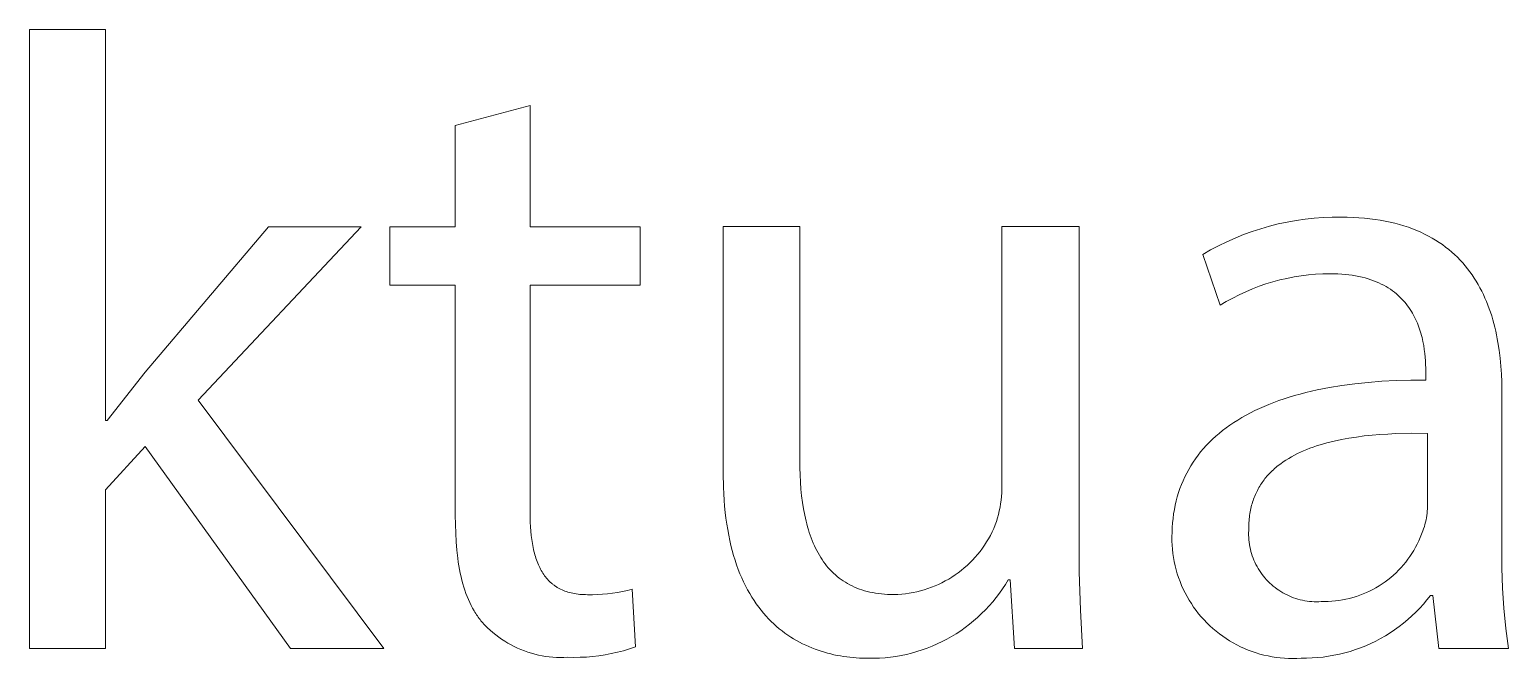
# Model space of a CAD drawing. Header units: millimetres. Extents: x 1383 to 4664, y -160 to 2132.
# Drawn here: x 4333 to 4388.7, y -105.3 to -81.6 of the extents above; entities that cross this region are included whole.
import ezdxf

# ---------------------------------------------------------------- set-up
doc = ezdxf.new("R2010")
doc.units = ezdxf.units.MM
doc.header["$MEASUREMENT"] = 0
doc.layers.add('Domyślny', color=7, linetype='Continuous', true_color=0x000000)

msp = doc.modelspace()

# ---------------------------------------------------------------- linework, layer by layer
at = {"layer": 'Domyślny', "color": 18, "lineweight": 15, "true_color": 0x000000}
for p, q in [((4332.996, -104.971), (4332.996, -81.644)), ((4332.996, -81.644), (4335.859, -81.644)), ((4335.859, -81.644), (4335.859, -96.372)), ((4349.033, -85.262), (4351.852, -84.508)), ((4351.852, -84.508), (4351.852, -89.075)), ((4349.033, -89.075), (4349.033, -85.262)), ((4337.345, -94.559), (4341.999, -89.074)), ((4345.485, -89.074), (4339.344, -95.607)), ((4341.999, -89.074), (4345.485, -89.074)), ((4346.564, -91.271), (4346.564, -89.075)), ((4346.564, -89.075), (4349.033, -89.075)), ((4351.852, -89.075), (4355.993, -89.075)), ((4355.993, -89.075), (4355.993, -91.271)), ((4359.125, -98.378), (4359.125, -89.069)), ((4359.125, -89.069), (4362.009, -89.069)), ((4362.009, -89.069), (4362.009, -97.876)), ((4369.625, -98.826), (4369.625, -89.069)), ((4369.625, -89.069), (4372.531, -89.069)), ((4372.531, -89.069), (4372.531, -100.64)), ((4379.371, -89.148), (4379.7, -89.053)), ((4379.7, -89.053), (4380.033, -88.969)), ((4380.033, -88.969), (4380.367, -88.897)), ((4380.367, -88.897), (4380.704, -88.837)), ((4380.704, -88.837), (4381.043, -88.788)), ((4381.043, -88.788), (4381.384, -88.752)), ((4381.384, -88.752), (4381.725, -88.727)), ((4381.725, -88.727), (4382.068, -88.713)), ((4382.068, -88.713), (4382.41, -88.712)), ((4382.41, -88.712), (4382.635, -88.715)), ((4382.635, -88.715), (4382.854, -88.722)), ((4382.854, -88.722), (4383.068, -88.734)), ((4383.068, -88.734), (4383.277, -88.75)), ((4383.277, -88.75), (4383.481, -88.771)), ((4383.481, -88.771), (4383.68, -88.797)), ((4383.68, -88.797), (4383.874, -88.827)), ((4383.874, -88.827), (4384.062, -88.861)), ((4384.062, -88.861), (4384.246, -88.9)), ((4384.246, -88.9), (4384.425, -88.942)), ((4384.425, -88.942), (4384.6, -88.989)), ((4384.6, -88.989), (4384.769, -89.04)), ((4384.769, -89.04), (4384.934, -89.094)), ((4384.934, -89.094), (4385.094, -89.153)), ((4377.786, -89.79), (4378.094, -89.639)), ((4378.094, -89.639), (4378.407, -89.5)), ((4378.407, -89.5), (4378.724, -89.371)), ((4378.724, -89.371), (4379.046, -89.254)), ((4379.046, -89.254), (4379.371, -89.148)), ((4385.094, -89.153), (4385.25, -89.215)), ((4385.25, -89.215), (4385.401, -89.281)), ((4385.401, -89.281), (4385.547, -89.35)), ((4385.547, -89.35), (4385.69, -89.424)), ((4385.69, -89.424), (4385.827, -89.5)), ((4385.827, -89.5), (4385.961, -89.58)), ((4385.961, -89.58), (4386.09, -89.663)), ((4386.09, -89.663), (4386.216, -89.749)), ((4377.187, -90.122), (4377.484, -89.95)), ((4377.843, -92.034), (4377.187, -90.122)), ((4377.484, -89.95), (4377.786, -89.79)), ((4386.216, -89.749), (4386.337, -89.839)), ((4386.337, -89.839), (4386.454, -89.931)), ((4386.454, -89.931), (4386.567, -90.027)), ((4386.567, -90.027), (4386.676, -90.125)), ((4386.676, -90.125), (4386.781, -90.226)), ((4386.781, -90.226), (4386.882, -90.33)), ((4386.882, -90.33), (4386.98, -90.437)), ((4386.98, -90.437), (4387.074, -90.546)), ((4387.074, -90.546), (4387.164, -90.658)), ((4387.164, -90.658), (4387.25, -90.772)), ((4387.25, -90.772), (4387.333, -90.888)), ((4349.033, -91.271), (4346.564, -91.271)), ((4349.033, -99.946), (4349.033, -91.271)), ((4355.993, -91.271), (4351.852, -91.271)), ((4351.852, -91.271), (4351.852, -99.848)), ((4379.312, -91.32), (4379.058, -91.417)), ((4379.57, -91.231), (4379.312, -91.32)), ((4379.831, -91.151), (4379.57, -91.231)), ((4380.094, -91.08), (4379.831, -91.151)), ((4380.36, -91.019), (4380.094, -91.08)), ((4380.628, -90.966), (4380.36, -91.019)), ((4380.897, -90.923), (4380.628, -90.966)), ((4381.167, -90.889), (4380.897, -90.923)), ((4381.439, -90.864), (4381.167, -90.889)), ((4381.711, -90.849), (4381.439, -90.864)), ((4381.984, -90.843), (4381.711, -90.849)), ((4382.134, -90.844), (4381.984, -90.843)), ((4382.28, -90.85), (4382.134, -90.844)), ((4382.422, -90.858), (4382.28, -90.85)), ((4382.559, -90.87), (4382.422, -90.858)), ((4382.693, -90.884), (4382.559, -90.87)), ((4382.823, -90.902), (4382.693, -90.884)), ((4382.949, -90.923), (4382.823, -90.902)), ((4383.071, -90.947), (4382.949, -90.923)), ((4383.189, -90.974), (4383.071, -90.947)), ((4383.303, -91.003), (4383.189, -90.974)), ((4383.414, -91.035), (4383.303, -91.003)), ((4383.522, -91.07), (4383.414, -91.035)), ((4383.625, -91.107), (4383.522, -91.07)), ((4383.726, -91.147), (4383.625, -91.107)), ((4383.823, -91.189), (4383.726, -91.147)), ((4383.916, -91.234), (4383.823, -91.189)), ((4384.007, -91.28), (4383.916, -91.234)), ((4384.094, -91.329), (4384.007, -91.28)), ((4384.177, -91.38), (4384.094, -91.329)), ((4387.333, -90.888), (4387.413, -91.007)), ((4387.413, -91.007), (4387.489, -91.128)), ((4387.489, -91.128), (4387.561, -91.25)), ((4387.561, -91.25), (4387.631, -91.375)), ((4378.077, -91.894), (4377.843, -92.034)), ((4378.316, -91.762), (4378.077, -91.894)), ((4378.559, -91.639), (4378.316, -91.762)), ((4378.807, -91.524), (4378.559, -91.639)), ((4379.058, -91.417), (4378.807, -91.524)), ((4384.258, -91.433), (4384.177, -91.38)), ((4384.336, -91.487), (4384.258, -91.433)), ((4384.41, -91.544), (4384.336, -91.487)), ((4384.482, -91.602), (4384.41, -91.544)), ((4384.551, -91.662), (4384.482, -91.602)), ((4384.617, -91.724), (4384.551, -91.662)), ((4384.68, -91.787), (4384.617, -91.724)), ((4384.74, -91.851), (4384.68, -91.787)), ((4384.798, -91.917), (4384.74, -91.851)), ((4387.631, -91.375), (4387.697, -91.502)), ((4387.697, -91.502), (4387.76, -91.631)), ((4387.76, -91.631), (4387.819, -91.762)), ((4387.819, -91.762), (4387.876, -91.894)), ((4387.876, -91.894), (4387.93, -92.028)), ((4384.853, -91.984), (4384.798, -91.917)), ((4384.906, -92.052), (4384.853, -91.984)), ((4384.956, -92.122), (4384.906, -92.052)), ((4385.004, -92.192), (4384.956, -92.122)), ((4385.049, -92.263), (4385.004, -92.192)), ((4385.092, -92.336), (4385.049, -92.263)), ((4385.133, -92.409), (4385.092, -92.336)), ((4385.171, -92.483), (4385.133, -92.409)), ((4387.93, -92.028), (4387.98, -92.163)), ((4387.98, -92.163), (4388.028, -92.3)), ((4388.028, -92.3), (4388.073, -92.438)), ((4388.073, -92.438), (4388.115, -92.578)), ((4385.208, -92.557), (4385.171, -92.483)), ((4385.242, -92.632), (4385.208, -92.557)), ((4385.274, -92.708), (4385.242, -92.632)), ((4385.304, -92.784), (4385.274, -92.708)), ((4385.333, -92.86), (4385.304, -92.784)), ((4385.359, -92.936), (4385.333, -92.86)), ((4385.384, -93.013), (4385.359, -92.936)), ((4385.407, -93.09), (4385.384, -93.013)), ((4388.115, -92.578), (4388.154, -92.719)), ((4388.154, -92.719), (4388.19, -92.861)), ((4388.19, -92.861), (4388.224, -93.004)), ((4388.224, -93.004), (4388.255, -93.148)), ((4385.428, -93.167), (4385.407, -93.09)), ((4385.448, -93.243), (4385.428, -93.167)), ((4385.466, -93.32), (4385.448, -93.243)), ((4385.482, -93.396), (4385.466, -93.32)), ((4385.511, -93.548), (4385.482, -93.396)), ((4385.535, -93.698), (4385.511, -93.548)), ((4388.255, -93.148), (4388.284, -93.293)), ((4388.284, -93.293), (4388.31, -93.438)), ((4388.31, -93.438), (4388.355, -93.732)), ((4385.553, -93.846), (4385.535, -93.698)), ((4385.568, -93.99), (4385.553, -93.846)), ((4385.578, -94.131), (4385.568, -93.99)), ((4385.585, -94.267), (4385.578, -94.131)), ((4388.355, -93.732), (4388.391, -94.028)), ((4388.391, -94.028), (4388.419, -94.326)), ((4335.924, -96.372), (4337.345, -94.559)), ((4385.588, -94.399), (4385.585, -94.267)), ((4385.59, -94.525), (4385.588, -94.399)), ((4385.59, -94.853), (4385.59, -94.525)), ((4388.419, -94.326), (4388.438, -94.625)), ((4388.438, -94.625), (4388.449, -94.925)), ((4381.07, -95.324), (4381.505, -95.223)), ((4381.505, -95.223), (4381.958, -95.134)), ((4381.958, -95.134), (4382.427, -95.057)), ((4382.427, -95.057), (4382.913, -94.992)), ((4382.913, -94.992), (4383.416, -94.94)), ((4383.416, -94.94), (4383.935, -94.899)), ((4383.935, -94.899), (4384.47, -94.871)), ((4384.47, -94.871), (4385.022, -94.856)), ((4385.022, -94.856), (4385.59, -94.853)), ((4388.449, -94.925), (4388.452, -95.224)), ((4388.452, -95.224), (4388.452, -101.168)), ((4339.344, -95.607), (4346.337, -104.971)), ((4379.5, -95.845), (4379.681, -95.77)), ((4379.681, -95.77), (4379.866, -95.697)), ((4379.866, -95.697), (4380.056, -95.628)), ((4380.056, -95.628), (4380.25, -95.561)), ((4380.25, -95.561), (4380.449, -95.497)), ((4380.449, -95.497), (4380.651, -95.437)), ((4380.651, -95.437), (4380.858, -95.379)), ((4380.858, -95.379), (4381.07, -95.324)), ((4335.859, -96.372), (4335.924, -96.372)), ((4378.357, -96.453), (4378.507, -96.358)), ((4378.507, -96.358), (4378.661, -96.265)), ((4378.661, -96.265), (4378.82, -96.175)), ((4378.82, -96.175), (4378.983, -96.088)), ((4378.983, -96.088), (4379.151, -96.004)), ((4379.151, -96.004), (4379.323, -95.923)), ((4379.323, -95.923), (4379.5, -95.845)), ((4377.676, -96.972), (4377.803, -96.863)), ((4377.803, -96.863), (4377.934, -96.756)), ((4377.934, -96.756), (4378.071, -96.652)), ((4378.071, -96.652), (4378.212, -96.551)), ((4378.212, -96.551), (4378.357, -96.453)), ((4383.565, -96.929), (4383.271, -96.96)), ((4383.861, -96.904), (4383.565, -96.929)), ((4384.16, -96.885), (4383.861, -96.904)), ((4384.459, -96.871), (4384.16, -96.885)), ((4385.059, -96.858), (4384.459, -96.871)), ((4385.655, -96.863), (4385.059, -96.858)), ((4385.655, -99.616), (4385.655, -96.863)), ((4337.345, -97.356), (4335.859, -98.995)), ((4342.83, -104.971), (4337.345, -97.356)), ((4377.109, -97.561), (4377.213, -97.437)), ((4377.213, -97.437), (4377.322, -97.317)), ((4377.322, -97.317), (4377.435, -97.199)), ((4377.435, -97.199), (4377.553, -97.084)), ((4377.553, -97.084), (4377.676, -96.972)), ((4381.106, -97.469), (4380.986, -97.519)), ((4381.228, -97.422), (4381.106, -97.469)), ((4381.352, -97.377), (4381.228, -97.422)), ((4381.478, -97.334), (4381.352, -97.377)), ((4381.606, -97.294), (4381.478, -97.334)), ((4381.736, -97.255), (4381.606, -97.294)), ((4381.869, -97.219), (4381.736, -97.255)), ((4382.138, -97.152), (4381.869, -97.219)), ((4382.414, -97.093), (4382.138, -97.152)), ((4382.695, -97.042), (4382.414, -97.093)), ((4382.981, -96.998), (4382.695, -97.042)), ((4383.271, -96.96), (4382.981, -96.998)), ((4362.009, -97.876), (4362.012, -98.156)), ((4376.74, -98.081), (4376.825, -97.947)), ((4376.825, -97.947), (4376.915, -97.815)), ((4376.915, -97.815), (4377.01, -97.687)), ((4377.01, -97.687), (4377.109, -97.561)), ((4380.124, -98.003), (4380.029, -98.076)), ((4380.222, -97.934), (4380.124, -98.003)), ((4380.322, -97.867), (4380.222, -97.934)), ((4380.426, -97.803), (4380.322, -97.867)), ((4380.533, -97.741), (4380.426, -97.803)), ((4380.642, -97.682), (4380.533, -97.741)), ((4380.754, -97.625), (4380.642, -97.682)), ((4380.869, -97.571), (4380.754, -97.625)), ((4380.986, -97.519), (4380.869, -97.571)), ((4359.133, -98.889), (4359.125, -98.378)), ((4362.012, -98.156), (4362.02, -98.429)), ((4362.02, -98.429), (4362.034, -98.697)), ((4376.447, -98.644), (4376.513, -98.499)), ((4376.513, -98.499), (4376.584, -98.357)), ((4376.584, -98.357), (4376.66, -98.217)), ((4376.66, -98.217), (4376.74, -98.081)), ((4379.532, -98.568), (4379.497, -98.614)), ((4379.569, -98.523), (4379.532, -98.568)), ((4379.606, -98.479), (4379.569, -98.523)), ((4379.645, -98.435), (4379.606, -98.479)), ((4379.684, -98.393), (4379.645, -98.435)), ((4379.724, -98.351), (4379.684, -98.393)), ((4379.765, -98.309), (4379.724, -98.351)), ((4379.807, -98.268), (4379.765, -98.309)), ((4379.85, -98.229), (4379.807, -98.268)), ((4379.893, -98.189), (4379.85, -98.229)), ((4379.938, -98.151), (4379.893, -98.189)), ((4379.983, -98.113), (4379.938, -98.151)), ((4380.029, -98.076), (4379.983, -98.113)), ((4335.859, -98.995), (4335.859, -104.971)), ((4359.144, -99.135), (4359.133, -98.889)), ((4359.159, -99.375), (4359.144, -99.135)), ((4362.034, -98.697), (4362.054, -98.959)), ((4362.054, -98.959), (4362.079, -99.214)), ((4369.609, -99.239), (4369.619, -99.102)), ((4369.619, -99.102), (4369.624, -98.964)), ((4369.624, -98.964), (4369.625, -98.826)), ((4376.23, -99.249), (4376.277, -99.094)), ((4376.277, -99.094), (4376.329, -98.941)), ((4376.329, -98.941), (4376.385, -98.791)), ((4376.385, -98.791), (4376.447, -98.644)), ((4379.196, -99.115), (4379.171, -99.169)), ((4379.221, -99.061), (4379.196, -99.115)), ((4379.248, -99.008), (4379.221, -99.061)), ((4379.275, -98.956), (4379.248, -99.008)), ((4379.304, -98.905), (4379.275, -98.956)), ((4379.333, -98.855), (4379.304, -98.905)), ((4379.364, -98.805), (4379.333, -98.855)), ((4379.396, -98.756), (4379.364, -98.805)), ((4379.428, -98.708), (4379.396, -98.756)), ((4379.462, -98.661), (4379.428, -98.708)), ((4379.497, -98.614), (4379.462, -98.661)), ((4359.178, -99.609), (4359.159, -99.375)), ((4359.201, -99.837), (4359.178, -99.609)), ((4362.079, -99.214), (4362.111, -99.462)), ((4362.111, -99.462), (4362.149, -99.704)), ((4362.149, -99.704), (4362.194, -99.938)), ((4369.526, -99.783), (4369.553, -99.648)), ((4369.553, -99.648), (4369.576, -99.513)), ((4369.576, -99.513), (4369.595, -99.376)), ((4369.595, -99.376), (4369.609, -99.239)), ((4376.119, -99.731), (4376.151, -99.568)), ((4376.151, -99.568), (4376.188, -99.407)), ((4376.188, -99.407), (4376.23, -99.249)), ((4379.001, -99.696), (4378.988, -99.759)), ((4379.016, -99.634), (4379.001, -99.696)), ((4379.031, -99.573), (4379.016, -99.634)), ((4379.048, -99.513), (4379.031, -99.573)), ((4379.065, -99.453), (4379.048, -99.513)), ((4379.084, -99.395), (4379.065, -99.453)), ((4379.104, -99.337), (4379.084, -99.395)), ((4379.126, -99.28), (4379.104, -99.337)), ((4379.148, -99.224), (4379.126, -99.28)), ((4379.171, -99.169), (4379.148, -99.224)), ((4385.647, -99.787), (4385.653, -99.702)), ((4385.653, -99.702), (4385.655, -99.616)), ((4349.037, -100.291), (4349.033, -99.946)), ((4351.852, -99.848), (4351.854, -100.03)), ((4351.854, -100.03), (4351.859, -100.207)), ((4351.859, -100.207), (4351.867, -100.379)), ((4359.228, -100.06), (4359.201, -99.837)), ((4359.258, -100.277), (4359.228, -100.06)), ((4362.194, -99.938), (4362.245, -100.166)), ((4362.245, -100.166), (4362.273, -100.276)), ((4369.373, -100.312), (4369.418, -100.182)), ((4369.418, -100.182), (4369.458, -100.05)), ((4369.458, -100.05), (4369.494, -99.917)), ((4369.494, -99.917), (4369.526, -99.783)), ((4376.039, -100.409), (4376.052, -100.236)), ((4376.052, -100.236), (4376.069, -100.065)), ((4376.069, -100.065), (4376.092, -99.896)), ((4376.092, -99.896), (4376.119, -99.731)), ((4378.931, -100.223), (4378.927, -100.293)), ((4378.935, -100.154), (4378.931, -100.223)), ((4378.941, -100.086), (4378.935, -100.154)), ((4378.948, -100.019), (4378.941, -100.086)), ((4378.956, -99.953), (4378.948, -100.019)), ((4378.966, -99.887), (4378.956, -99.953)), ((4378.976, -99.823), (4378.966, -99.887)), ((4378.988, -99.759), (4378.976, -99.823)), ((4385.56, -100.291), (4385.581, -100.208)), ((4385.581, -100.208), (4385.6, -100.125)), ((4385.6, -100.125), (4385.616, -100.041)), ((4385.616, -100.041), (4385.629, -99.956)), ((4385.629, -99.956), (4385.64, -99.872)), ((4385.64, -99.872), (4385.647, -99.787)), ((4349.048, -100.626), (4349.037, -100.291)), ((4349.066, -100.949), (4349.048, -100.626)), ((4351.867, -100.379), (4351.879, -100.545)), ((4351.879, -100.545), (4351.895, -100.707)), ((4351.895, -100.707), (4351.914, -100.864)), ((4359.293, -100.489), (4359.258, -100.277)), ((4359.331, -100.694), (4359.293, -100.489)), ((4359.372, -100.895), (4359.331, -100.694)), ((4362.273, -100.276), (4362.302, -100.385)), ((4362.302, -100.385), (4362.334, -100.492)), ((4362.334, -100.492), (4362.367, -100.597)), ((4362.367, -100.597), (4362.402, -100.7)), ((4362.402, -100.7), (4362.438, -100.802)), ((4362.438, -100.802), (4362.477, -100.901)), ((4369.121, -100.83), (4369.191, -100.704)), ((4369.191, -100.704), (4369.256, -100.576)), ((4369.256, -100.576), (4369.317, -100.445)), ((4369.317, -100.445), (4369.373, -100.312)), ((4372.531, -100.64), (4372.534, -102.083)), ((4376.029, -100.763), (4376.032, -100.585)), ((4376.03, -100.92), (4376.029, -100.763)), ((4376.032, -100.585), (4376.039, -100.409)), ((4378.919, -100.523), (4378.916, -100.611)), ((4378.916, -100.611), (4378.917, -100.699)), ((4378.917, -100.699), (4378.92, -100.787)), ((4378.925, -100.436), (4378.919, -100.523)), ((4378.92, -100.787), (4378.927, -100.875)), ((4378.927, -100.293), (4378.925, -100.364)), ((4378.925, -100.364), (4378.925, -100.436)), ((4385.33, -100.91), (4385.384, -100.786)), ((4385.384, -100.786), (4385.434, -100.661)), ((4385.434, -100.661), (4385.48, -100.534)), ((4385.48, -100.534), (4385.509, -100.454)), ((4385.509, -100.454), (4385.536, -100.373)), ((4385.536, -100.373), (4385.56, -100.291)), ((4349.092, -101.262), (4349.066, -100.949)), ((4349.127, -101.563), (4349.092, -101.262)), ((4351.914, -100.864), (4351.937, -101.015)), ((4351.937, -101.015), (4351.964, -101.161)), ((4351.964, -101.161), (4351.979, -101.232)), ((4351.979, -101.232), (4351.995, -101.301)), ((4351.995, -101.301), (4352.013, -101.37)), ((4352.013, -101.37), (4352.031, -101.436)), ((4359.417, -101.09), (4359.372, -100.895)), ((4359.466, -101.279), (4359.417, -101.09)), ((4359.518, -101.464), (4359.466, -101.279)), ((4362.477, -100.901), (4362.517, -100.998)), ((4362.517, -100.998), (4362.559, -101.093)), ((4362.559, -101.093), (4362.603, -101.186)), ((4362.603, -101.186), (4362.649, -101.276)), ((4362.649, -101.276), (4362.696, -101.365)), ((4362.696, -101.365), (4362.746, -101.452)), ((4368.71, -101.421), (4368.8, -101.309)), ((4368.8, -101.309), (4368.886, -101.193)), ((4368.886, -101.193), (4368.969, -101.075)), ((4368.969, -101.075), (4369.047, -100.954)), ((4369.047, -100.954), (4369.121, -100.83)), ((4376.037, -101.076), (4376.03, -100.92)), ((4376.049, -101.231), (4376.037, -101.076)), ((4376.066, -101.387), (4376.049, -101.231)), ((4376.088, -101.541), (4376.066, -101.387)), ((4378.927, -100.875), (4378.936, -100.963)), ((4378.936, -100.963), (4378.948, -101.05)), ((4378.948, -101.05), (4378.964, -101.136)), ((4378.964, -101.136), (4378.982, -101.222)), ((4378.982, -101.222), (4379.004, -101.308)), ((4379.004, -101.308), (4379.028, -101.392)), ((4384.995, -101.496), (4385.07, -101.384)), ((4385.07, -101.384), (4385.141, -101.269)), ((4385.141, -101.269), (4385.208, -101.151)), ((4385.208, -101.151), (4385.271, -101.032)), ((4385.271, -101.032), (4385.33, -100.91)), ((4388.452, -101.168), (4388.453, -101.931)), ((4349.147, -101.709), (4349.127, -101.563)), ((4349.17, -101.853), (4349.147, -101.709)), ((4349.195, -101.993), (4349.17, -101.853)), ((4352.031, -101.436), (4352.05, -101.502)), ((4352.05, -101.502), (4352.07, -101.566)), ((4352.07, -101.566), (4352.091, -101.629)), ((4352.091, -101.629), (4352.113, -101.69)), ((4352.113, -101.69), (4352.137, -101.751)), ((4352.137, -101.751), (4352.161, -101.809)), ((4352.161, -101.809), (4352.187, -101.866)), ((4352.187, -101.866), (4352.213, -101.922)), ((4352.213, -101.922), (4352.241, -101.977)), ((4359.573, -101.643), (4359.518, -101.464)), ((4359.631, -101.817), (4359.573, -101.643)), ((4359.693, -101.985), (4359.631, -101.817)), ((4362.746, -101.452), (4362.797, -101.536)), ((4362.797, -101.536), (4362.85, -101.618)), ((4362.85, -101.618), (4362.906, -101.698)), ((4362.906, -101.698), (4362.963, -101.776)), ((4362.963, -101.776), (4363.022, -101.851)), ((4363.022, -101.851), (4363.083, -101.924)), ((4363.083, -101.924), (4363.147, -101.995)), ((4368.092, -102.025), (4368.204, -101.933)), ((4368.204, -101.933), (4368.312, -101.838)), ((4368.312, -101.838), (4368.417, -101.739)), ((4368.417, -101.739), (4368.518, -101.636)), ((4368.518, -101.636), (4368.616, -101.53)), ((4368.616, -101.53), (4368.71, -101.421)), ((4376.116, -101.695), (4376.088, -101.541)), ((4376.149, -101.847), (4376.116, -101.695)), ((4376.188, -101.999), (4376.149, -101.847)), ((4379.028, -101.392), (4379.055, -101.476)), ((4379.055, -101.476), (4379.085, -101.559)), ((4379.085, -101.559), (4379.118, -101.64)), ((4379.118, -101.64), (4379.153, -101.721)), ((4379.153, -101.721), (4379.192, -101.8)), ((4379.192, -101.8), (4379.233, -101.878)), ((4379.233, -101.878), (4379.277, -101.954)), ((4384.566, -102.017), (4384.659, -101.919)), ((4384.659, -101.919), (4384.749, -101.817)), ((4384.749, -101.817), (4384.835, -101.713)), ((4384.835, -101.713), (4384.917, -101.606)), ((4384.917, -101.606), (4384.995, -101.496)), ((4388.453, -101.931), (4388.479, -102.693)), ((4349.222, -102.131), (4349.195, -101.993)), ((4349.252, -102.266), (4349.222, -102.131)), ((4349.283, -102.398), (4349.252, -102.266)), ((4349.318, -102.527), (4349.283, -102.398)), ((4352.241, -101.977), (4352.27, -102.03)), ((4352.27, -102.03), (4352.3, -102.081)), ((4352.3, -102.081), (4352.332, -102.131)), ((4352.332, -102.131), (4352.364, -102.18)), ((4352.364, -102.18), (4352.398, -102.227)), ((4352.398, -102.227), (4352.433, -102.273)), ((4352.433, -102.273), (4352.469, -102.317)), ((4352.469, -102.317), (4352.506, -102.36)), ((4352.506, -102.36), (4352.545, -102.402)), ((4352.545, -102.402), (4352.584, -102.442)), ((4352.584, -102.442), (4352.625, -102.48)), ((4352.625, -102.48), (4352.646, -102.499)), ((4352.646, -102.499), (4352.668, -102.517)), ((4359.757, -102.149), (4359.693, -101.985)), ((4359.825, -102.308), (4359.757, -102.149)), ((4359.895, -102.462), (4359.825, -102.308)), ((4359.968, -102.611), (4359.895, -102.462)), ((4363.147, -101.995), (4363.212, -102.063)), ((4363.212, -102.063), (4363.279, -102.129)), ((4363.279, -102.129), (4363.349, -102.193)), ((4363.349, -102.193), (4363.42, -102.254)), ((4363.42, -102.254), (4363.494, -102.312)), ((4363.494, -102.312), (4363.57, -102.369)), ((4363.57, -102.369), (4363.648, -102.422)), ((4363.648, -102.422), (4363.728, -102.473)), ((4363.728, -102.473), (4363.81, -102.522)), ((4367.235, -102.552), (4367.365, -102.489)), ((4367.365, -102.489), (4367.492, -102.422)), ((4367.492, -102.422), (4367.618, -102.351)), ((4367.618, -102.351), (4367.74, -102.276)), ((4367.74, -102.276), (4367.861, -102.196)), ((4367.861, -102.196), (4367.978, -102.112)), ((4367.978, -102.112), (4368.092, -102.025)), ((4369.865, -102.377), (4369.759, -102.551)), ((4369.93, -102.377), (4369.865, -102.377)), ((4370.094, -104.967), (4369.93, -102.377)), ((4372.534, -102.083), (4372.578, -103.526)), ((4376.231, -102.149), (4376.188, -101.999)), ((4376.28, -102.297), (4376.231, -102.149)), ((4376.333, -102.444), (4376.28, -102.297)), ((4376.392, -102.589), (4376.333, -102.444)), ((4379.277, -101.954), (4379.323, -102.029)), ((4379.323, -102.029), (4379.372, -102.102)), ((4379.372, -102.102), (4379.423, -102.174)), ((4379.423, -102.174), (4379.477, -102.243)), ((4379.477, -102.243), (4379.533, -102.311)), ((4379.533, -102.311), (4379.591, -102.377)), ((4379.591, -102.377), (4379.652, -102.441)), ((4379.652, -102.441), (4379.715, -102.502)), ((4383.944, -102.534), (4384.055, -102.457)), ((4384.055, -102.457), (4384.163, -102.376)), ((4384.163, -102.376), (4384.268, -102.291)), ((4384.268, -102.291), (4384.371, -102.203)), ((4384.371, -102.203), (4384.47, -102.112)), ((4384.47, -102.112), (4384.566, -102.017)), ((4349.354, -102.652), (4349.318, -102.527)), ((4349.393, -102.775), (4349.354, -102.652)), ((4349.435, -102.895), (4349.393, -102.775)), ((4349.479, -103.012), (4349.435, -102.895)), ((4349.526, -103.125), (4349.479, -103.012)), ((4352.668, -102.517), (4352.689, -102.535)), ((4352.689, -102.535), (4352.711, -102.553)), ((4352.711, -102.553), (4352.733, -102.57)), ((4352.733, -102.57), (4352.756, -102.586)), ((4352.756, -102.586), (4352.779, -102.603)), ((4352.779, -102.603), (4352.802, -102.619)), ((4352.802, -102.619), (4352.826, -102.635)), ((4352.826, -102.635), (4352.85, -102.65)), ((4352.85, -102.65), (4352.874, -102.665)), ((4352.874, -102.665), (4352.898, -102.679)), ((4352.898, -102.679), (4352.949, -102.707)), ((4352.949, -102.707), (4353, -102.733)), ((4353, -102.733), (4353.053, -102.758)), ((4353.053, -102.758), (4353.107, -102.781)), ((4353.107, -102.781), (4353.163, -102.803)), ((4353.163, -102.803), (4353.22, -102.823)), ((4353.22, -102.823), (4353.278, -102.842)), ((4353.278, -102.842), (4353.338, -102.859)), ((4353.338, -102.859), (4353.399, -102.874)), ((4353.399, -102.874), (4353.462, -102.888)), ((4353.462, -102.888), (4353.526, -102.9)), ((4353.526, -102.9), (4353.591, -102.91)), ((4353.591, -102.91), (4353.658, -102.919)), ((4353.658, -102.919), (4353.727, -102.927)), ((4353.727, -102.927), (4353.797, -102.933)), ((4353.797, -102.933), (4353.868, -102.937)), ((4353.868, -102.937), (4353.941, -102.939)), ((4353.941, -102.939), (4354.016, -102.94)), ((4354.016, -102.94), (4354.205, -102.941)), ((4354.205, -102.941), (4354.394, -102.935)), ((4354.394, -102.935), (4354.582, -102.924)), ((4354.582, -102.924), (4354.77, -102.907)), ((4354.77, -102.907), (4354.958, -102.884)), ((4354.958, -102.884), (4355.145, -102.855)), ((4355.145, -102.855), (4355.331, -102.82)), ((4355.331, -102.82), (4355.515, -102.779)), ((4355.515, -102.779), (4355.698, -102.732)), ((4355.698, -102.732), (4355.818, -104.907)), ((4360.044, -102.755), (4359.968, -102.611)), ((4360.122, -102.894), (4360.044, -102.755)), ((4360.203, -103.029), (4360.122, -102.894)), ((4360.287, -103.159), (4360.203, -103.029)), ((4363.81, -102.522), (4363.894, -102.568)), ((4363.894, -102.568), (4363.981, -102.612)), ((4363.981, -102.612), (4364.07, -102.652)), ((4364.07, -102.652), (4364.161, -102.691)), ((4364.161, -102.691), (4364.255, -102.726)), ((4364.255, -102.726), (4364.35, -102.759)), ((4364.35, -102.759), (4364.448, -102.789)), ((4364.448, -102.789), (4364.549, -102.816)), ((4364.549, -102.816), (4364.651, -102.841)), ((4364.651, -102.841), (4364.757, -102.863)), ((4364.757, -102.863), (4364.864, -102.881)), ((4364.864, -102.881), (4364.974, -102.898)), ((4364.974, -102.898), (4365.086, -102.911)), ((4365.086, -102.911), (4365.201, -102.921)), ((4365.201, -102.921), (4365.318, -102.928)), ((4365.318, -102.928), (4365.438, -102.933)), ((4365.438, -102.933), (4365.56, -102.934)), ((4365.56, -102.934), (4365.704, -102.929)), ((4365.704, -102.929), (4365.848, -102.919)), ((4365.848, -102.919), (4365.991, -102.904)), ((4365.991, -102.904), (4366.134, -102.884)), ((4366.134, -102.884), (4366.276, -102.859)), ((4366.276, -102.859), (4366.417, -102.83)), ((4366.417, -102.83), (4366.557, -102.795)), ((4366.557, -102.795), (4366.696, -102.756)), ((4366.696, -102.756), (4366.833, -102.712)), ((4366.833, -102.712), (4366.969, -102.663)), ((4366.969, -102.663), (4367.103, -102.61)), ((4367.103, -102.61), (4367.235, -102.552)), ((4369.406, -103.05), (4369.277, -103.209)), ((4369.529, -102.888), (4369.406, -103.05)), ((4369.647, -102.722), (4369.529, -102.888)), ((4369.759, -102.551), (4369.647, -102.722)), ((4376.456, -102.731), (4376.392, -102.589)), ((4376.525, -102.871), (4376.456, -102.731)), ((4376.598, -103.009), (4376.525, -102.871)), ((4376.676, -103.145), (4376.598, -103.009)), ((4379.715, -102.502), (4379.78, -102.562)), ((4379.78, -102.562), (4379.847, -102.619)), ((4379.847, -102.619), (4379.915, -102.674)), ((4379.915, -102.674), (4379.986, -102.726)), ((4379.986, -102.726), (4380.058, -102.776)), ((4380.058, -102.776), (4380.132, -102.824)), ((4380.132, -102.824), (4380.208, -102.869)), ((4380.208, -102.869), (4380.285, -102.911)), ((4380.285, -102.911), (4380.364, -102.951)), ((4380.364, -102.951), (4380.444, -102.988)), ((4380.444, -102.988), (4380.525, -103.022)), ((4380.525, -103.022), (4380.607, -103.053)), ((4380.607, -103.053), (4380.69, -103.082)), ((4382.716, -103.081), (4382.846, -103.045)), ((4382.846, -103.045), (4382.975, -103.006)), ((4382.975, -103.006), (4383.103, -102.961)), ((4383.103, -102.961), (4383.229, -102.913)), ((4383.229, -102.913), (4383.353, -102.86)), ((4383.353, -102.86), (4383.476, -102.803)), ((4383.476, -102.803), (4383.596, -102.742)), ((4383.596, -102.742), (4383.714, -102.676)), ((4383.714, -102.676), (4383.83, -102.607)), ((4383.83, -102.607), (4383.944, -102.534)), ((4385.764, -102.971), (4385.636, -103.134)), ((4385.852, -102.971), (4385.764, -102.971)), ((4386.081, -104.97), (4385.852, -102.971)), ((4388.479, -102.693), (4388.529, -103.454)), ((4349.576, -103.236), (4349.526, -103.125)), ((4349.628, -103.343), (4349.576, -103.236)), ((4349.683, -103.448), (4349.628, -103.343)), ((4349.741, -103.549), (4349.683, -103.448)), ((4349.771, -103.598), (4349.741, -103.549)), ((4349.801, -103.647), (4349.771, -103.598)), ((4360.372, -103.285), (4360.287, -103.159)), ((4360.461, -103.406), (4360.372, -103.285)), ((4360.551, -103.523), (4360.461, -103.406)), ((4360.643, -103.636), (4360.551, -103.523)), ((4369.004, -103.511), (4368.859, -103.655)), ((4369.143, -103.362), (4369.004, -103.511)), ((4369.277, -103.209), (4369.143, -103.362)), ((4372.578, -103.526), (4372.662, -104.967)), ((4376.759, -103.277), (4376.676, -103.145)), ((4376.846, -103.407), (4376.759, -103.277)), ((4376.938, -103.533), (4376.846, -103.407)), ((4377.034, -103.656), (4376.938, -103.533)), ((4380.69, -103.082), (4380.775, -103.107)), ((4380.775, -103.107), (4380.86, -103.13)), ((4380.86, -103.13), (4380.945, -103.15)), ((4380.945, -103.15), (4381.032, -103.166)), ((4381.032, -103.166), (4381.119, -103.18)), ((4381.119, -103.18), (4381.206, -103.191)), ((4381.206, -103.191), (4381.294, -103.199)), ((4381.294, -103.199), (4381.381, -103.204)), ((4381.381, -103.204), (4381.469, -103.205)), ((4381.469, -103.205), (4381.557, -103.204)), ((4381.557, -103.204), (4381.645, -103.2)), ((4381.645, -103.2), (4381.78, -103.201)), ((4381.78, -103.201), (4381.915, -103.198)), ((4381.915, -103.198), (4382.05, -103.19)), ((4382.05, -103.19), (4382.185, -103.177)), ((4382.185, -103.177), (4382.319, -103.16)), ((4382.319, -103.16), (4382.452, -103.138)), ((4382.452, -103.138), (4382.584, -103.112)), ((4382.584, -103.112), (4382.716, -103.081)), ((4385.217, -103.597), (4385.066, -103.741)), ((4385.362, -103.447), (4385.217, -103.597)), ((4385.501, -103.293), (4385.362, -103.447)), ((4385.636, -103.134), (4385.501, -103.293)), ((4388.529, -103.454), (4388.604, -104.214)), ((4349.833, -103.694), (4349.801, -103.647)), ((4349.865, -103.741), (4349.833, -103.694)), ((4349.898, -103.787), (4349.865, -103.741)), ((4349.931, -103.833), (4349.898, -103.787)), ((4349.965, -103.877), (4349.931, -103.833)), ((4350, -103.921), (4349.965, -103.877)), ((4350.036, -103.964), (4350, -103.921)), ((4350.073, -104.006), (4350.036, -103.964)), ((4350.11, -104.047), (4350.073, -104.006)), ((4350.148, -104.087), (4350.11, -104.047)), ((4350.245, -104.185), (4350.148, -104.087)), ((4360.738, -103.744), (4360.643, -103.636)), ((4360.834, -103.848), (4360.738, -103.744)), ((4360.933, -103.948), (4360.834, -103.848)), ((4361.033, -104.044), (4360.933, -103.948)), ((4361.135, -104.135), (4361.033, -104.044)), ((4361.239, -104.223), (4361.135, -104.135)), ((4368.399, -104.057), (4368.236, -104.18)), ((4368.557, -103.928), (4368.399, -104.057)), ((4368.71, -103.794), (4368.557, -103.928)), ((4368.859, -103.655), (4368.71, -103.794)), ((4377.134, -103.776), (4377.034, -103.656)), ((4377.238, -103.892), (4377.134, -103.776)), ((4377.346, -104.005), (4377.238, -103.892)), ((4377.458, -104.114), (4377.346, -104.005)), ((4377.574, -104.219), (4377.458, -104.114)), ((4384.587, -104.14), (4384.418, -104.262)), ((4384.751, -104.013), (4384.587, -104.14)), ((4384.911, -103.879), (4384.751, -104.013)), ((4385.066, -103.741), (4384.911, -103.879)), ((4350.346, -104.279), (4350.245, -104.185)), ((4350.45, -104.37), (4350.346, -104.279)), ((4350.557, -104.457), (4350.45, -104.37)), ((4350.667, -104.54), (4350.557, -104.457)), ((4350.779, -104.62), (4350.667, -104.54)), ((4350.895, -104.695), (4350.779, -104.62)), ((4351.013, -104.767), (4350.895, -104.695)), ((4361.344, -104.307), (4361.239, -104.223)), ((4361.451, -104.387), (4361.344, -104.307)), ((4361.559, -104.464), (4361.451, -104.387)), ((4361.669, -104.536), (4361.559, -104.464)), ((4361.779, -104.605), (4361.669, -104.536)), ((4361.891, -104.671), (4361.779, -104.605)), ((4362.004, -104.733), (4361.891, -104.671)), ((4367.367, -104.71), (4367.182, -104.798)), ((4367.547, -104.616), (4367.367, -104.71)), ((4367.725, -104.516), (4367.547, -104.616)), ((4367.899, -104.41), (4367.725, -104.516)), ((4368.07, -104.298), (4367.899, -104.41)), ((4368.236, -104.18), (4368.07, -104.298)), ((4377.693, -104.32), (4377.574, -104.219)), ((4377.816, -104.417), (4377.693, -104.32)), ((4377.941, -104.509), (4377.816, -104.417)), ((4378.07, -104.597), (4377.941, -104.509)), ((4378.202, -104.681), (4378.07, -104.597)), ((4378.337, -104.76), (4378.202, -104.681)), ((4383.704, -104.689), (4383.517, -104.779)), ((4383.888, -104.591), (4383.704, -104.689)), ((4384.069, -104.488), (4383.888, -104.591)), ((4384.245, -104.378), (4384.069, -104.488)), ((4384.418, -104.262), (4384.245, -104.378)), ((4388.604, -104.214), (4388.703, -104.97)), ((4335.859, -104.971), (4332.996, -104.971)), ((4346.337, -104.971), (4342.83, -104.971)), ((4351.133, -104.834), (4351.013, -104.767)), ((4351.256, -104.897), (4351.133, -104.834)), ((4351.381, -104.956), (4351.256, -104.897)), ((4351.507, -105.01), (4351.381, -104.956)), ((4351.636, -105.061), (4351.507, -105.01)), ((4351.766, -105.106), (4351.636, -105.061)), ((4351.898, -105.147), (4351.766, -105.106)), ((4352.031, -105.184), (4351.898, -105.147)), ((4352.165, -105.215), (4352.031, -105.184)), ((4352.3, -105.243), (4352.165, -105.215)), ((4352.436, -105.265), (4352.3, -105.243)), ((4352.573, -105.283), (4352.436, -105.265)), ((4352.71, -105.296), (4352.573, -105.283)), ((4354.207, -105.27), (4353.971, -105.29)), ((4354.442, -105.242), (4354.207, -105.27)), ((4354.676, -105.206), (4354.442, -105.242)), ((4354.908, -105.162), (4354.676, -105.206)), ((4355.139, -105.11), (4354.908, -105.162)), ((4355.368, -105.05), (4355.139, -105.11)), ((4355.594, -104.982), (4355.368, -105.05)), ((4355.818, -104.907), (4355.594, -104.982)), ((4362.118, -104.791), (4362.004, -104.733)), ((4362.234, -104.846), (4362.118, -104.791)), ((4362.349, -104.898), (4362.234, -104.846)), ((4362.466, -104.947), (4362.349, -104.898)), ((4362.584, -104.992), (4362.466, -104.947)), ((4362.702, -105.034), (4362.584, -104.992)), ((4362.82, -105.073), (4362.702, -105.034)), ((4362.939, -105.11), (4362.82, -105.073)), ((4363.059, -105.143), (4362.939, -105.11)), ((4363.178, -105.173), (4363.059, -105.143)), ((4363.298, -105.201), (4363.178, -105.173)), ((4363.418, -105.226), (4363.298, -105.201)), ((4363.538, -105.248), (4363.418, -105.226)), ((4363.659, -105.268), (4363.538, -105.248)), ((4363.779, -105.285), (4363.659, -105.268)), ((4363.898, -105.299), (4363.779, -105.285)), ((4365.625, -105.266), (4365.423, -105.294)), ((4365.826, -105.231), (4365.625, -105.266)), ((4366.026, -105.189), (4365.826, -105.231)), ((4366.224, -105.14), (4366.026, -105.189)), ((4366.42, -105.085), (4366.224, -105.14)), ((4366.614, -105.023), (4366.42, -105.085)), ((4366.806, -104.954), (4366.614, -105.023)), ((4366.996, -104.879), (4366.806, -104.954)), ((4367.182, -104.798), (4366.996, -104.879)), ((4372.662, -104.967), (4370.094, -104.967)), ((4378.474, -104.834), (4378.337, -104.76)), ((4378.614, -104.903), (4378.474, -104.834)), ((4378.757, -104.968), (4378.614, -104.903)), ((4378.901, -105.028), (4378.757, -104.968)), ((4379.047, -105.082), (4378.901, -105.028)), ((4379.195, -105.132), (4379.047, -105.082)), ((4379.345, -105.176), (4379.195, -105.132)), ((4379.496, -105.216), (4379.345, -105.176)), ((4379.648, -105.25), (4379.496, -105.216)), ((4379.802, -105.279), (4379.648, -105.25)), ((4379.956, -105.302), (4379.802, -105.279)), ((4381.928, -105.26), (4381.722, -105.289)), ((4382.133, -105.225), (4381.928, -105.26)), ((4382.337, -105.182), (4382.133, -105.225)), ((4382.539, -105.132), (4382.337, -105.182)), ((4382.739, -105.075), (4382.539, -105.132)), ((4382.937, -105.012), (4382.739, -105.075)), ((4383.133, -104.941), (4382.937, -105.012)), ((4383.326, -104.863), (4383.133, -104.941)), ((4383.517, -104.779), (4383.326, -104.863)), ((4388.703, -104.97), (4386.081, -104.97)), ((4352.848, -105.304), (4352.71, -105.296)), ((4352.986, -105.307), (4352.848, -105.304)), ((4353.124, -105.306), (4352.986, -105.307)), ((4353.262, -105.3), (4353.124, -105.306)), ((4353.498, -105.305), (4353.262, -105.3)), ((4353.735, -105.301), (4353.498, -105.305)), ((4353.971, -105.29), (4353.735, -105.301)), ((4364.018, -105.311), (4363.898, -105.299)), ((4364.137, -105.321), (4364.018, -105.311)), ((4364.256, -105.329), (4364.137, -105.321)), ((4364.375, -105.334), (4364.256, -105.329)), ((4364.492, -105.337), (4364.375, -105.334)), ((4364.609, -105.338), (4364.492, -105.337)), ((4364.813, -105.338), (4364.609, -105.338)), ((4365.017, -105.33), (4364.813, -105.338)), ((4365.22, -105.316), (4365.017, -105.33)), ((4365.423, -105.294), (4365.22, -105.316)), ((4380.111, -105.32), (4379.956, -105.302)), ((4380.267, -105.333), (4380.111, -105.32)), ((4380.423, -105.341), (4380.267, -105.333)), ((4380.579, -105.343), (4380.423, -105.341)), ((4380.735, -105.339), (4380.579, -105.343)), ((4380.891, -105.331), (4380.735, -105.339)), ((4381.099, -105.331), (4380.891, -105.331)), ((4381.307, -105.324), (4381.099, -105.331)), ((4381.515, -105.31), (4381.307, -105.324)), ((4381.722, -105.289), (4381.515, -105.31))]:
    msp.add_line(p, q, dxfattribs=at)

doc.saveas('drawing.dxf')
